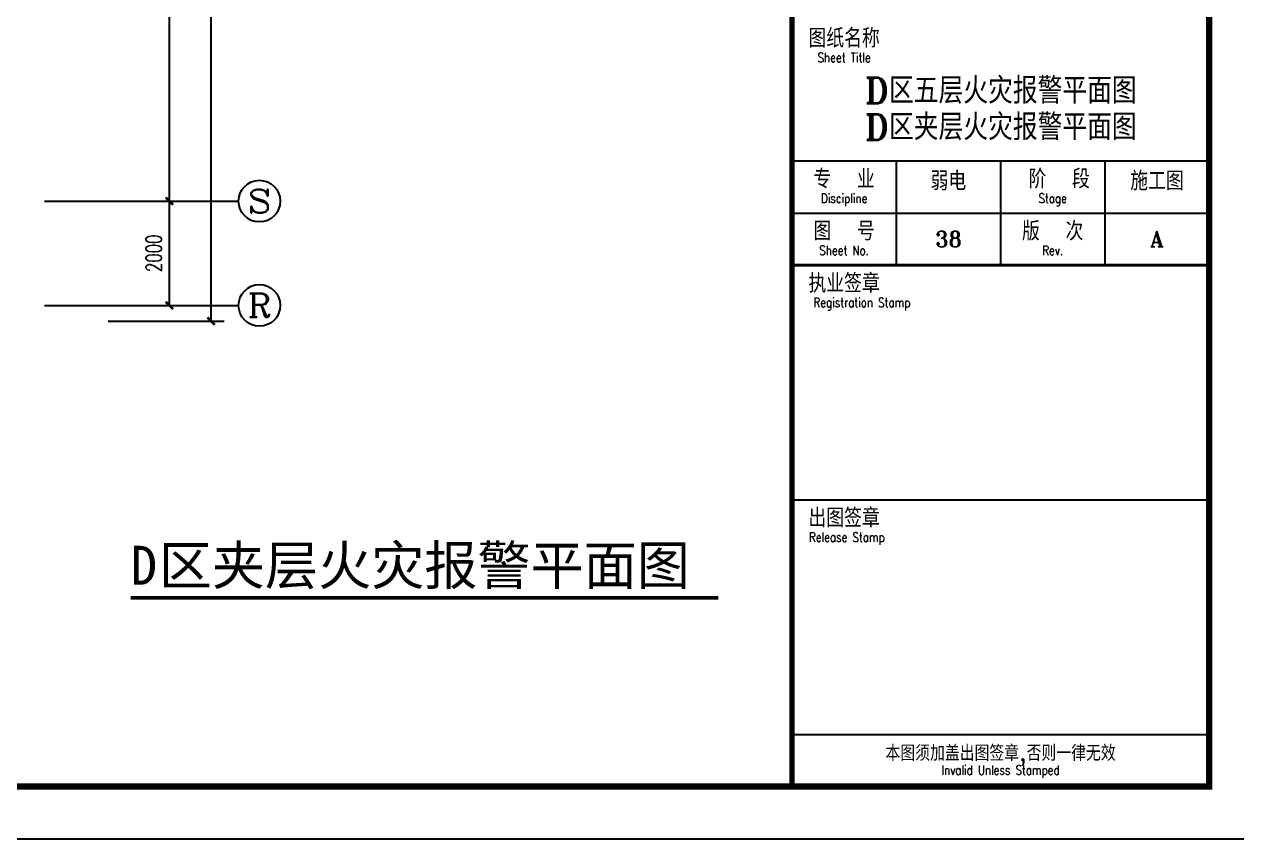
# Model space of a CAD drawing. Extents: x 190999 to 918899, y -200814 to 215286.
# Drawn here: x 642874 to 666129, y -96414 to -80792 of the extents above; entities that cross this region are included whole.
import ezdxf
from ezdxf.enums import TextEntityAlignment as Align

# ---------------------------------------------------------------- set-up
doc = ezdxf.new("R2010")
doc.units = 0
doc.header["$LTSCALE"] = 1000
doc.header["$MEASUREMENT"] = 0
doc.layers.get('Defpoints').update_dxf_attribs({"color": 1})
for name, color, linetype in [('AXIS', 3, 'Continuous'), ('AXIS_TEXT', 7, 'Continuous'), ('DIM_SYMB', 3, 'Continuous'), ('PUB_TEXT', 7, 'Continuous'), ('图框', 189, 'Continuous')]:
    doc.layers.add(name, color=color, linetype=linetype)
doc.styles.add('_TCH_AXIS', font='COMPLEX', dxfattribs={"bigfont": 'GBCBIG'})
doc.styles.add('COMPLEX', font='COMPLEX')
doc.styles.add('DIM_FONT', font='SIMPLEX', dxfattribs={"width": 0.7, "bigfont": 'GBCBIG'})
doc.styles.add('HT', font='simhei.ttf')
doc.styles.add('TKZ1_tjhts.shx', font='tjromant.shx', dxfattribs={"bigfont": 'tjhts.shx'})
doc.styles.add('TKZ2_tjkts.shx', font='tjromant.shx', dxfattribs={"bigfont": 'tjkts.shx'})
doc.dimstyles.new('DIMN', dxfattribs={"dimtxt": 300, "dimasz": 100, "dimexe": 250, "dimexo": 300, "dimgap": 150, "dimtad": 1, "dimdec": 0, "dimzin": 0, "dimdsep": 46, "dimtxsty": 'DIM_FONT', "dimblk": 'ARCHTICK', "dimcen": 0.09, "dimclrt": 7, "dimazin": 2, "dimtfac": 1, "dimtdec": 0, "dimtix": 1, "dimtmove": 2, "dimatfit": 3, "dimfxl": 0, "dimtolj": 1, "dimtzin": 0, "dimarcsym": 0})

# ---------------------------------------------------------------- blocks, each defined once
blk = doc.blocks.new('TJAD_TK_A0')
at = {"layer": '图框'}
for p, q in [((2072, -311.7), (2152, -311.7)), ((2092, -311.7), (2092, -331.7)), ((2112, -311.7), (2112, -331.7)), ((2132, -311.7), (2132, -331.7)), ((2072, -321.7), (2152, -321.7)), ((2072, -376.7), (2152, -376.7)), ((2072, -421.7), (2152, -421.7)), ((973, -441.7), (2162, -441.7))]:
    blk.add_line(p, q, dxfattribs=at)
at = {"layer": '图框', "const_width": 1.2}
blk.add_lwpolyline([(2152, -431.7), (2152, 389.3), (998, 389.3), (998, -431.7)], close=True, dxfattribs=at)
at = {"layer": '图框'}
for points, const_width in [([(2072, 389.3), (2072, -431.7)], 1), ([(2072, -331.7), (2152, -331.7)], 0.6)]:
    blk.add_lwpolyline(points, dxfattribs=dict(at, const_width=const_width))
at = {"layer": '图框', "style": 'TKZ2_tjkts.shx'}
for s, height, p in [('图纸名称', 3.6, (2082, -288.16)), ('专  业', 3.6, (2082, -315.16)), (' 阶  段', 3.6, (2122, -315.16)), ('图  号', 3.6, (2082, -325.16)), ('版  次', 3.6, (2122, -325.16)), ('执业签章', 3.6, (2082, -335.16)), ('出图签章', 3.6, (2082, -380.16)), ('本图须加盖出图签章,否则一律无效', 3, (2112, -425.28))]:
    blk.add_text(s, height=height, dxfattribs=at).set_placement(p, align=Align.MIDDLE_CENTER)
at = {"layer": '图框', "style": 'TKZ2_tjkts.shx', "width": 0.8}
for s, p in [('Sheet Title', (2082, -291.86)), ('Discipline', (2082, -318.86)), ('Stage', (2122, -318.86)), ('Sheet No.', (2082, -328.86)), ('Rev.', (2122, -328.86)), ('Registration Stamp', (2085.41, -338.86)), ('Release Stamp', (2082.52, -383.86)), ('Invalid Unless Stamped', (2112, -428.53))]:
    blk.add_text(s, height=1.8, dxfattribs=at).set_placement(p, align=Align.MIDDLE_CENTER)
at = {"layer": '图框', "color": 3, "style": 'TKZ1_tjhts.shx'}
for s, height, p in [('弱电', 3.6, (2102, -315.54)), ('施工图', 3.6, (2142, -315.54)), ('A', 3, (2142, -326.7))]:
    blk.add_text(s, height=height, dxfattribs=at).set_placement(p, align=Align.MIDDLE_CENTER)
blk = doc.blocks.new('_ArchTick')
at = {"const_width": 0.5}
blk.add_lwpolyline([(-0.7, -0.7), (0.7, 0.7)], dxfattribs=at)
blk = doc.blocks.new('*D1533')
at = {"layer": 'AXIS', "color": 0, "lineweight": -2}
for p, q in [((644863, -84185), (645908, -84185)), ((645658, -86185), (645658, -84185)), ((644863, -86185), (645908, -86185))]:
    blk.add_line(p, q, dxfattribs=at)
at = {"layer": 'Defpoints', "color": 0}
for p in [(644563, -84185), (645658, -84185), (644563, -86185)]:
    blk.add_point(p, dxfattribs=at)
at = {"layer": 'AXIS', "color": 0, "lineweight": -2, "xscale": 100, "yscale": 100, "zscale": 100}
for p, rotation in [((645658, -84185), 90), ((645658, -86185), 270)]:
    blk.add_blockref('_ArchTick', p, dxfattribs=dict(at, rotation=rotation))
at = {"layer": 'AXIS', "color": 7, "insert": (645358, -85185), "char_height": 300, "attachment_point": 5, "rotation": 90, "style": 'DIM_FONT'}
blk.add_mtext('\\A1;2000', dxfattribs=at)
blk = doc.blocks.new('*D1534')
at = {"layer": 'AXIS', "color": 0, "lineweight": -2}
for p, q in [((644863, -76185), (645908, -76185)), ((645658, -84185), (645658, -76185)), ((644863, -84185), (645908, -84185))]:
    blk.add_line(p, q, dxfattribs=at)
at = {"layer": 'Defpoints', "color": 0}
for p in [(644563, -76185), (645658, -76185), (644563, -84185)]:
    blk.add_point(p, dxfattribs=at)
at = {"layer": 'AXIS', "color": 0, "lineweight": -2, "xscale": 100, "yscale": 100, "zscale": 100}
for p, rotation in [((645658, -76185), 90), ((645658, -84185), 270)]:
    blk.add_blockref('_ArchTick', p, dxfattribs=dict(at, rotation=rotation))
at = {"layer": 'AXIS', "color": 7, "insert": (645358, -80185), "char_height": 300, "attachment_point": 5, "rotation": 90, "style": 'DIM_FONT'}
blk.add_mtext('\\A1;8000', dxfattribs=at)
blk = doc.blocks.new('*D1542')
at = {"layer": 'AXIS', "color": 0, "lineweight": -2}
for p, q in [((644485, -58485), (646708, -58485)), ((646458, -86485), (646458, -58485)), ((644485, -86485), (646708, -86485))]:
    blk.add_line(p, q, dxfattribs=at)
at = {"layer": 'Defpoints', "color": 0}
for p in [(644185, -58485), (646458, -58485), (644185, -86485)]:
    blk.add_point(p, dxfattribs=at)
at = {"layer": 'AXIS', "color": 0, "lineweight": -2, "xscale": 100, "yscale": 100, "zscale": 100}
for p, rotation in [((646458, -58485), 90), ((646458, -86485), 270)]:
    blk.add_blockref('_ArchTick', p, dxfattribs=dict(at, rotation=rotation))
at = {"layer": 'AXIS', "color": 7, "insert": (646158, -72485), "char_height": 300, "attachment_point": 5, "rotation": 90, "style": 'DIM_FONT'}
blk.add_mtext('\\A1;28000', dxfattribs=at)
blk = doc.blocks.new('_AXISO')
blk.add_circle((0, 0), 0.5)
at = {"layer": 'AXIS_TEXT', "style": 'COMPLEX', "width": 1.041667}
blk.add_attdef('A', text='', height=0.56, dxfattribs=at).set_placement((-0.25, -0.28), (0.25, -0.28), align=Align.FIT)

msp = doc.modelspace()

# ---------------------------------------------------------------- linework, layer by layer
at = {"layer": 'AXIS'}
for p, q in [((643263.1, -84184.5), (646984.6, -84184.5)), ((643263.1, -86184.5), (646984.6, -86184.5))]:
    msp.add_line(p, q, dxfattribs=at)
at = {"layer": 'DIM_SYMB', "const_width": 70}
msp.add_lwpolyline([(644913.4, -91792), (656187, -91792)], dxfattribs=at)

# ---------------------------------------------------------------- block references
at = {"layer": 'AXIS'}
ref = msp.add_blockref('_AXISO', (647384.6, -84184.5), dxfattribs=dict(at, xscale=800, yscale=800, zscale=800))
ref.add_attrib('A', 'S', dxfattribs={"layer": 'AXIS_TEXT', "height": 452.5, "style": '_TCH_AXIS', "width": 1.5}).set_placement((647158.3, -84410.8), (647610.9, -84410.8), align=Align.FIT)
ref = msp.add_blockref('_AXISO', (647384.6, -86184.5), dxfattribs=dict(at, xscale=800, yscale=800, zscale=800))
ref.add_attrib('A', 'R', dxfattribs={"layer": 'AXIS_TEXT', "height": 452.5, "style": '_TCH_AXIS', "width": 1.166667}).set_placement((647158.3, -86410.8), (647610.9, -86410.8), align=Align.FIT)
at = {"layer": '图框', "xscale": 100, "yscale": 100, "zscale": 100}
msp.add_blockref('TJAD_TK_A0', (450398.6, -52243.2), dxfattribs=at)

# ---------------------------------------------------------------- texts
at = {"layer": 'PUB_TEXT', "style": 'HT'}
for s, height, p in [('区夹层火灾报警平面图', 746.84, (645453.5, -91542.3)), ('D', 746.8, (644913.4, -91542.3))]:
    msp.add_text(s, height=height, dxfattribs=at).set_placement(p)
at = {"layer": '图框', "color": 3, "style": 'TKZ1_tjhts.shx'}
for s, height, p in [('D区五层火灾报警平面图', 500, (661598.5, -82063.5)), ('D区夹层火灾报警平面图', 500, (661598.5, -82763.5)), ('38', 300, (660598.5, -84913.5))]:
    msp.add_text(s, height=height, dxfattribs=at).set_placement(p, align=Align.MIDDLE_CENTER)

# ---------------------------------------------------------------- dimensions: what is measured, and where the dimension line sits
at = {"layer": 'AXIS'}
for p1, p2, distance, picture, middle in [((644185.3, -86484.5), (644185.3, -58484.5), -2272.2, '*D1542', (646157.5, -72484.5)), ((644563.1, -84184.5), (644563.1, -76184.5), -1094.4, '*D1534', (645357.5, -80184.5)), ((644563.1, -86184.5), (644563.1, -84184.5), -1094.4, '*D1533', (645357.5, -85184.5))]:
    dim = msp.add_aligned_dim(p1=p1, p2=p2, distance=distance, dimstyle='DIMN', dxfattribs=at)
    dim.commit()
    dim.dimension.update_dxf_attribs({"geometry": picture, "text_midpoint": middle})

doc.saveas('drawing.dxf')
